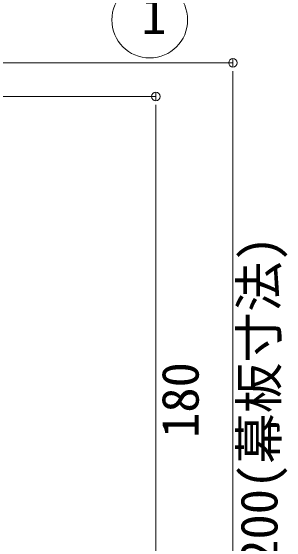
# Model space of a CAD drawing. Units: millimetres, scale not verified. Extents: x -6581 to 4035, y -1763 to 3972.
# Drawn here: x -1234 to -1069.8, y 1553.4 to 1869.2 of the extents above; entities that cross this region are included whole.
import ezdxf
from ezdxf.enums import TextEntityAlignment as Align

# ---------------------------------------------------------------- set-up
doc = ezdxf.new("R2010")
doc.units = ezdxf.units.MM
doc.header["$LTSCALE"] = 2
for name, color, linetype, lineweight in [('8-2_0', 7, 'Continuous', 20), ('8-3_sunpo', 7, 'Continuous', 20), ('8-5_moji', 7, 'Continuous', 18)]:
    doc.layers.add(name, color=color, linetype=linetype, lineweight=lineweight)
doc.styles.add('ＭＳ ゴシック', font='')
doc.styles.get('ＭＳ ゴシック').set_extended_font_data('MS Gothic')

# ---------------------------------------------------------------- blocks, each defined once
blk = doc.blocks.new('_Dot')
at = {"layer": '8-2_0'}
for p, q in [((-0.5, 0), (-1, 0)), ((0.25, 0), (-0.25, 0))]:
    blk.add_line(p, q, dxfattribs=at)
blk.add_circle((0, 0), 0.25, dxfattribs=at)
blk = doc.blocks.new('D13')
at = {"layer": '8-3_sunpo'}
for p, q in [((2907.642, 3586.361), (3063.518, 3586.361)), ((3063.518, 3576.361), (3063.518, 3196.361))]:
    blk.add_line(p, q, dxfattribs=at)
at = {"layer": '8-3_sunpo', "xscale": 10, "yscale": 10, "rotation": 90}
blk.add_blockref('_Dot', (3063.518, 3586.361), dxfattribs=at)
at = {"layer": '8-3_sunpo', "style": 'ＭＳ ゴシック'}
blk.add_text('200(幕板寸法)', height=21.99, rotation=90, dxfattribs=at).set_placement((3096.518, 3288.861), align=Align.BOTTOM_LEFT)
blk = doc.blocks.new('D14')
at = {"layer": '8-3_sunpo'}
for p, q in [((2877.02, 3566.361), (3017.753, 3566.361)), ((3017.753, 3556.361), (3017.753, 3216.752))]:
    blk.add_line(p, q, dxfattribs=at)
at = {"layer": '8-3_sunpo', "xscale": 10, "yscale": 10, "rotation": 90}
blk.add_blockref('_Dot', (3017.753, 3566.361), dxfattribs=at)
at = {"layer": '8-3_sunpo', "style": 'ＭＳ ゴシック'}
blk.add_text('180', height=21.99, rotation=90, dxfattribs=at).set_placement((3049.753, 3364.056), align=Align.BOTTOM_LEFT)

msp = doc.modelspace()

# ---------------------------------------------------------------- linework, layer by layer
at = {"layer": '8-5_moji'}
msp.add_circle((-1151.481, 1863.645), 22.5, dxfattribs=at)

# ---------------------------------------------------------------- block references
at = {"layer": '8-3_sunpo'}
for name in ['D13', 'D14']:
    msp.add_blockref(name, (-4165.611, -1748.104), dxfattribs=at)

# ---------------------------------------------------------------- texts
at = {"layer": '8-5_moji', "style": 'ＭＳ ゴシック'}
msp.add_text('1', height=21.99, dxfattribs=at).set_placement((-1156.481, 1848.645), align=Align.BOTTOM_LEFT)

doc.saveas('drawing.dxf')
